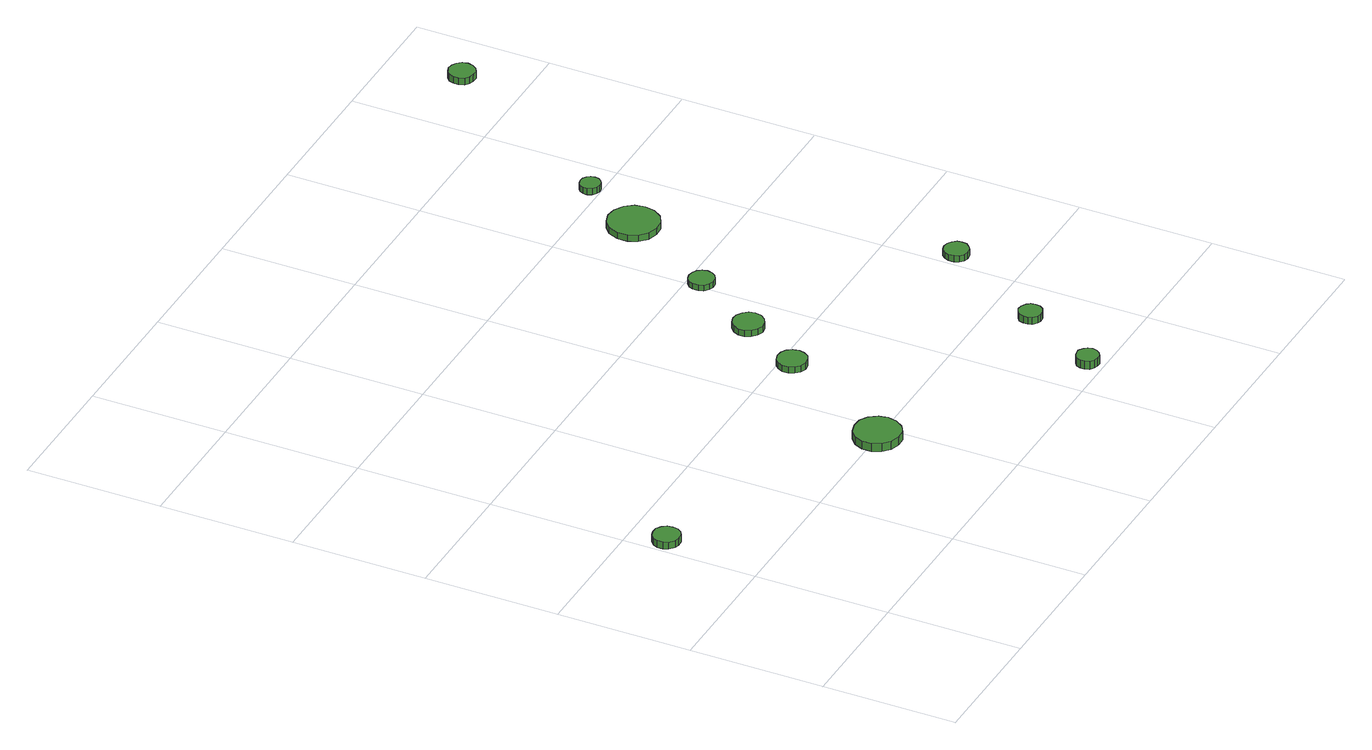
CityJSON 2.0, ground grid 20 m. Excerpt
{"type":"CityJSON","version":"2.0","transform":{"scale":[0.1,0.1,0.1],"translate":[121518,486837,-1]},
"CityObjects":{
"tree1":{"type":"SolitaryVegetationObject","attributes":{"function":"something"},"geometry":[{"type":"MultiSurface","lod":"1","boundaries":[[[0,1,2,3,4,5,6,7,8,9,10,11,12,13,14]],[[15,16,17,18,19,20,21,22,23,24,25,26,27,28,29]],[[0,29,28,1]],[[1,28,27,2]],[[2,27,26,3]],[[3,26,25,4]],[[4,25,24,5]],[[5,24,23,6]],[[6,23,22,7]],[[7,22,21,8]],[[8,21,20,9]],[[9,20,19,10]],[[10,19,18,11]],[[11,18,17,12]],[[12,17,16,13]],[[13,16,15,14]],[[14,15,29,0]]]}]},
"tree2":{"type":"SolitaryVegetationObject","attributes":{"function":"something"},"geometry":[{"type":"MultiSurface","lod":"1","boundaries":[[[30,31,32,33,34,35,36,37,38,39,40,41,42,43,44]],[[45,46,47,48,49,50,51,52,53,54,55,56,57,58,59]],[[30,59,58,31]],[[31,58,57,32]],[[32,57,56,33]],[[33,56,55,34]],[[34,55,54,35]],[[35,54,53,36]],[[36,53,52,37]],[[37,52,51,38]],[[38,51,50,39]],[[39,50,49,40]],[[40,49,48,41]],[[41,48,47,42]],[[42,47,46,43]],[[43,46,45,44]],[[44,45,59,30]]]}]},
"tree3":{"type":"SolitaryVegetationObject","attributes":{"function":"something"},"geometry":[{"type":"MultiSurface","lod":"1","boundaries":[[[60,61,62,63,64,65,66,67,68,69,70,71,72,73,74]],[[75,76,77,78,79,80,81,82,83,84,85,86,87,88,89]],[[60,89,88,61]],[[61,88,87,62]],[[62,87,86,63]],[[63,86,85,64]],[[64,85,84,65]],[[65,84,83,66]],[[66,83,82,67]],[[67,82,81,68]],[[68,81,80,69]],[[69,80,79,70]],[[70,79,78,71]],[[71,78,77,72]],[[72,77,76,73]],[[73,76,75,74]],[[74,75,89,60]]]}]},
"tree4":{"type":"SolitaryVegetationObject","attributes":{"function":"something"},"geometry":[{"type":"MultiSurface","lod":"1","boundaries":[[[90,91,92,93,94,95,96,97,98,99,100,101,102,103,104]],[[105,106,107,108,109,110,111,112,113,114,115,116,117,118,119]],[[90,119,118,91]],[[91,118,117,92]],[[92,117,116,93]],[[93,116,115,94]],[[94,115,114,95]],[[95,114,113,96]],[[96,113,112,97]],[[97,112,111,98]],[[98,111,110,99]],[[99,110,109,100]],[[100,109,108,101]],[[101,108,107,102]],[[102,107,106,103]],[[103,106,105,104]],[[104,105,119,90]]]}]},
"tree5":{"type":"SolitaryVegetationObject","attributes":{"function":"something"},"geometry":[{"type":"MultiSurface","lod":"1","boundaries":[[[120,121,122,123,124,125,126,127,128,129,130,131,132,133,134]],[[135,136,137,138,139,140,141,142,143,144,145,146,147,148,149]],[[120,149,148,121]],[[121,148,147,122]],[[122,147,146,123]],[[123,146,145,124]],[[124,145,144,125]],[[125,144,143,126]],[[126,143,142,127]],[[127,142,141,128]],[[128,141,140,129]],[[129,140,139,130]],[[130,139,138,131]],[[131,138,137,132]],[[132,137,136,133]],[[133,136,135,134]],[[134,135,149,120]]]}]},
"tree6":{"type":"SolitaryVegetationObject","attributes":{"function":"something"},"geometry":[{"type":"MultiSurface","lod":"1","boundaries":[[[150,151,152,153,154,155,156,157,158,159,160,161,162,163,164]],[[165,166,167,168,169,170,171,172,173,174,175,176,177,178,179]],[[150,179,178,151]],[[151,178,177,152]],[[152,177,176,153]],[[153,176,175,154]],[[154,175,174,155]],[[155,174,173,156]],[[156,173,172,157]],[[157,172,171,158]],[[158,171,170,159]],[[159,170,169,160]],[[160,169,168,161]],[[161,168,167,162]],[[162,167,166,163]],[[163,166,165,164]],[[164,165,179,150]]]}]},
"tree7":{"type":"SolitaryVegetationObject","attributes":{"function":"something"},"geometry":[{"type":"MultiSurface","lod":"1","boundaries":[[[180,181,182,183,184,185,186,187,188,189,190,191,192,193,194]],[[195,196,197,198,199,200,201,202,203,204,205,206,207,208,209]],[[180,209,208,181]],[[181,208,207,182]],[[182,207,206,183]],[[183,206,205,184]],[[184,205,204,185]],[[185,204,203,186]],[[186,203,202,187]],[[187,202,201,188]],[[188,201,200,189]],[[189,200,199,190]],[[190,199,198,191]],[[191,198,197,192]],[[192,197,196,193]],[[193,196,195,194]],[[194,195,209,180]]]}]},
"tree8":{"type":"SolitaryVegetationObject","attributes":{"function":"something"},"geometry":[{"type":"MultiSurface","lod":"1","boundaries":[[[210,211,212,213,214,215,216,217,218,219,220,221,222,223,224]],[[225,226,227,228,229,230,231,232,233,234,235,236,237,238,239]],[[210,239,238,211]],[[211,238,237,212]],[[212,237,236,213]],[[213,236,235,214]],[[214,235,234,215]],[[215,234,233,216]],[[216,233,232,217]],[[217,232,231,218]],[[218,231,230,219]],[[219,230,229,220]],[[220,229,228,221]],[[221,228,227,222]],[[222,227,226,223]],[[223,226,225,224]],[[224,225,239,210]]]}]},
"tree9":{"type":"SolitaryVegetationObject","attributes":{"function":"something"},"geometry":[{"type":"MultiSurface","lod":"1","boundaries":[[[240,241,242,243,244,245,246,247,248,249,250,251,252,253,254]],[[255,256,257,258,259,260,261,262,263,264,265,266,267,268,269]],[[240,269,268,241]],[[241,268,267,242]],[[242,267,266,243]],[[243,266,265,244]],[[244,265,264,245]],[[245,264,263,246]],[[246,263,262,247]],[[247,262,261,248]],[[248,261,260,249]],[[249,260,259,250]],[[250,259,258,251]],[[251,258,257,252]],[[252,257,256,253]],[[253,256,255,254]],[[254,255,269,240]]]}]},
"tree10":{"type":"SolitaryVegetationObject","attributes":{"function":"something"},"geometry":[{"type":"MultiSurface","lod":"1","boundaries":[[[270,271,272,273,274,275,276,277,278,279,280,281,282,283,284]],[[285,286,287,288,289,290,291,292,293,294,295,296,297,298,299]],[[270,299,298,271]],[[271,298,297,272]],[[272,297,296,273]],[[273,296,295,274]],[[274,295,294,275]],[[275,294,293,276]],[[276,293,292,277]],[[277,292,291,278]],[[278,291,290,279]],[[279,290,289,280]],[[280,289,288,281]],[[281,288,287,282]],[[282,287,286,283]],[[283,286,285,284]],[[284,285,299,270]]]}]},
"tree11":{"type":"SolitaryVegetationObject","attributes":{"function":"something"},"geometry":[{"type":"MultiSurface","lod":"1","boundaries":[[[300,301,302,303,304,305,306,307,308,309,310,311,312,313,314]],[[315,316,317,318,319,320,321,322,323,324,325,326,327,328,329]],[[300,329,328,301]],[[301,328,327,302]],[[302,327,326,303]],[[303,326,325,304]],[[304,325,324,305]],[[305,324,323,306]],[[306,323,322,307]],[[307,322,321,308]],[[308,321,320,309]],[[309,320,319,310]],[[310,319,318,311]],[[311,318,317,312]],[[312,317,316,313]],[[313,316,315,314]],[[314,315,329,300]]]}]}
},
"vertices":[
[44,346,18],[43,354,18],[38,360,18],[31,365,18],[22,365,18],[15,363,18],[8,357,18],[5,350,18],[5,342,18],[8,334,18],[15,328,18],[22,326,18],[31,327,18],[38,331,18],[43,338,18],[43,338,7],[38,331,7],[31,327,7],[22,326,7],[15,328,7],[8,334,7],[5,342,7],[5,350,7],[8,357,7],[15,363,7],[22,365,7],[31,365,7],[38,360,7],[43,354,7],[44,346,7],
[408,199,21],[405,212,21],[397,224,21],[385,231,21],[371,232,21],[357,228,21],[347,219,21],[341,206,21],[341,192,21],[347,179,21],[357,169,21],[371,165,21],[385,166,21],[397,173,21],[405,185,21],[405,185,8],[397,173,8],[385,166,8],[371,165,8],[357,169,8],[347,179,8],[341,192,8],[341,206,8],[347,219,8],[357,228,8],[371,232,8],[385,231,8],[397,224,8],[405,212,8],[408,199,8],
[507,381,17],[505,390,17],[500,398,17],[492,402,17],[483,403,17],[474,400,17],[468,394,17],[464,386,17],[464,377,17],[468,369,17],[474,363,17],[483,360,17],[492,361,17],[500,365,17],[505,373,17],[505,373,7],[500,365,7],[492,361,7],[483,360,7],[474,363,7],[468,369,7],[464,377,7],[464,386,7],[468,394,7],[474,400,7],[483,403,7],[492,402,7],[500,398,7],[505,390,7],[507,381,7],
[678,22,23],[676,29,23],[672,34,23],[666,38,23],[660,38,23],[653,36,23],[648,32,23],[645,25,23],[645,19,23],[648,12,23],[653,8,23],[660,6,23],[666,6,23],[672,10,23],[676,15,23],[676,15,10],[672,10,10],[666,6,10],[660,6,10],[653,8,10],[648,12,10],[645,19,10],[645,25,10],[648,32,10],[653,36,10],[660,38,10],[666,38,10],[672,34,10],[676,29,10],[678,22,10],
[563,475,17],[561,484,17],[555,491,17],[547,496,17],[538,497,17],[529,494,17],[522,488,17],[518,479,17],[518,470,17],[522,461,17],[529,455,17],[538,452,17],[547,453,17],[555,458,17],[561,465,17],[561,465,7],[555,458,7],[547,453,7],[538,452,7],[529,455,7],[522,461,7],[518,470,7],[518,479,7],[522,488,7],[529,494,7],[538,497,7],[547,496,7],[555,491,7],[561,484,7],[563,475,7],
[747,142,18],[746,149,18],[742,154,18],[735,158,18],[728,159,18],[722,156,18],[716,152,18],[714,145,18],[714,138,18],[716,132,18],[722,127,18],[728,125,18],[735,126,18],[742,129,18],[746,135,18],[746,135,7],[742,129,7],[735,126,7],[728,125,7],[722,127,7],[716,132,7],[714,138,7],[714,145,7],[716,152,7],[722,156,7],[728,159,7],[735,158,7],[742,154,7],[746,149,7],[747,142,7],
[628,579,16],[626,586,16],[622,592,16],[615,596,16],[607,597,16],[600,595,16],[594,590,16],[591,583,16],[591,575,16],[594,568,16],[600,563,16],[607,560,16],[615,561,16],[622,565,16],[626,571,16],[626,571,7],[622,565,7],[615,561,7],[607,560,7],[600,563,7],[594,568,7],[591,575,7],[591,583,7],[594,590,7],[600,595,7],[607,597,7],[615,596,7],[622,592,7],[626,586,7],[628,579,7],
[731,723,16],[728,738,16],[719,750,16],[705,758,16],[690,760,16],[675,755,16],[664,745,16],[658,730,16],[658,715,16],[664,701,16],[675,691,16],[690,686,16],[705,687,16],[719,695,16],[728,708,16],[728,708,6],[719,695,6],[705,687,6],[690,686,6],[675,691,6],[664,701,6],[658,715,6],[658,730,6],[664,745,6],[675,755,6],[690,760,6],[705,758,6],[719,750,6],[728,738,6],[731,723,6],
[841,299,17],[840,306,17],[835,312,17],[829,316,17],[821,317,17],[814,315,17],[809,310,17],[806,303,17],[806,295,17],[809,288,17],[814,283,17],[821,281,17],[829,282,17],[835,286,17],[840,292,17],[840,292,7],[835,286,7],[829,282,7],[821,281,7],[814,283,7],[809,288,7],[806,295,7],[806,303,7],[809,310,7],[814,315,7],[821,317,7],[829,316,7],[835,312,7],[840,306,7],[841,299,7],
[766,816,16],[765,822,16],[761,827,16],[756,830,16],[750,831,16],[744,829,16],[739,825,16],[736,819,16],[736,813,16],[739,807,16],[744,803,16],[750,801,16],[756,802,16],[761,805,16],[765,810,16],[765,810,6],[761,805,6],[756,802,6],[750,801,6],[744,803,6],[739,807,6],[736,813,6],[736,819,6],[739,825,6],[744,829,6],[750,831,6],[756,830,6],[761,827,6],[765,822,6],[766,816,6],
[938,1092,17],[936,1100,17],[931,1106,17],[924,1110,17],[916,1111,17],[909,1108,17],[903,1103,17],[900,1096,17],[900,1088,17],[903,1080,17],[909,1075,17],[916,1073,17],[924,1073,17],[931,1077,17],[936,1084,17],[936,1084,6],[931,1077,6],[924,1073,6],[916,1073,6],[909,1075,6],[903,1080,6],[900,1088,6],[900,1096,6],[903,1103,6],[909,1108,6],[916,1111,6],[924,1110,6],[931,1106,6],[936,1100,6],[938,1092,6]
]}
